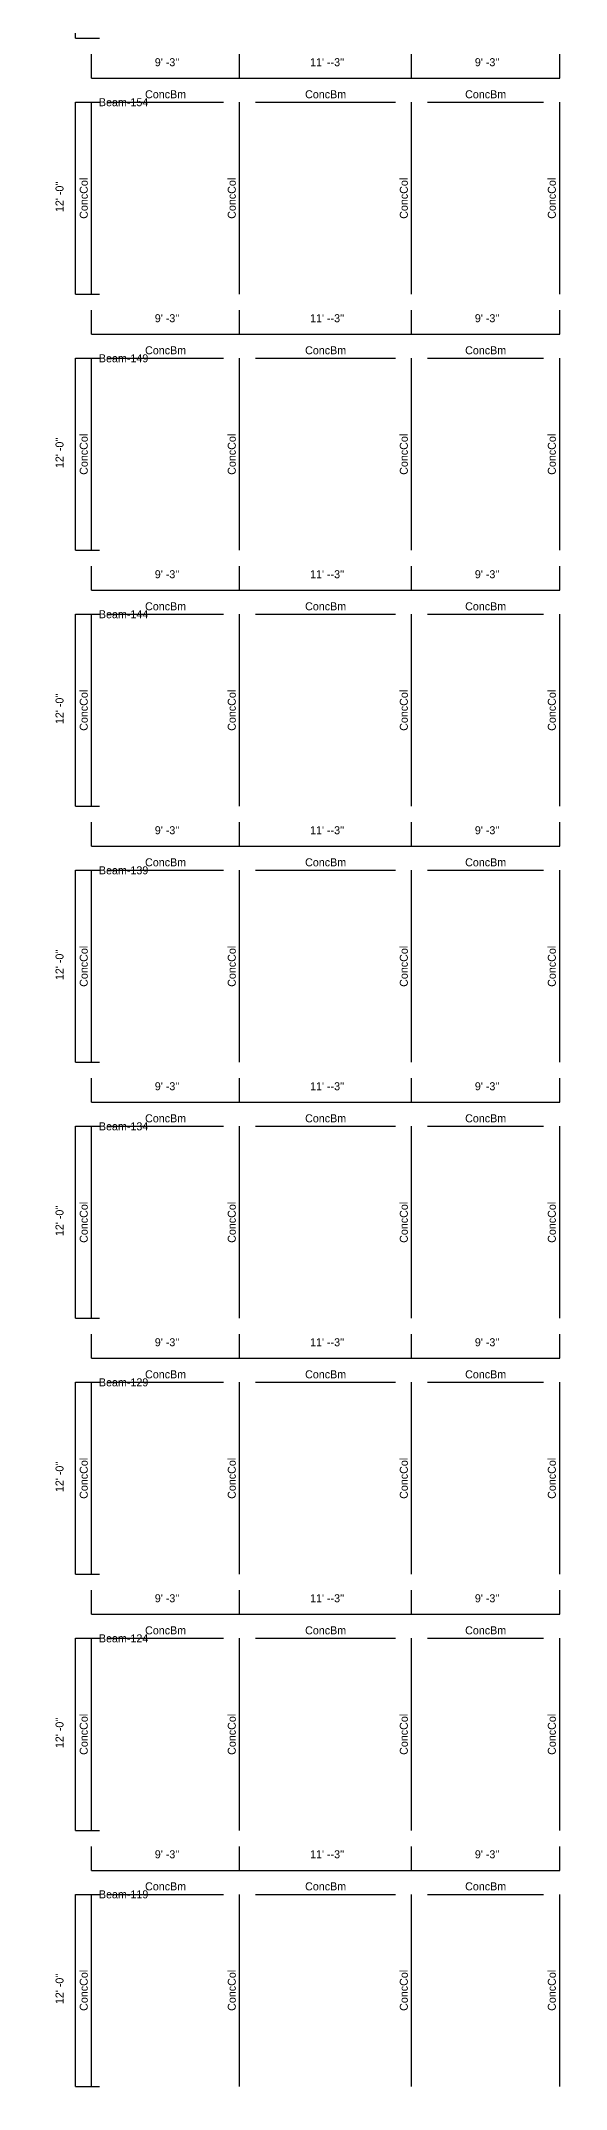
# Model space of a CAD drawing. Extents: x -38 to 2998, y -195 to 11529.
# Drawn here: x -38 to 356, y 4078 to 5614 of the extents above; entities that cross this region are included whole.
import ezdxf
from ezdxf.enums import TextEntityAlignment as Align

# ---------------------------------------------------------------- set-up
doc = ezdxf.new("R2010")
doc.units = 0
doc.header["$MEASUREMENT"] = 0
doc.layers.get('0').update_dxf_attribs({"linetype": 'CONTINUOUS'})
for name, color, linetype in [('CENTERLINES', 7, 'CONTINUOUS'), ('DIMENSIONS', 4, 'CONTINUOUS'), ('TEXT', 5, 'CONTINUOUS')]:
    doc.layers.add(name, color=color, linetype=linetype)
doc.dimstyles.get("Standard").update_dxf_attribs({"dimtxt": 0.18, "dimasz": 0.18, "dimexe": 0.18, "dimexo": 0.0625, "dimgap": 0.09, "dimtad": 0, "dimtih": 1, "dimtoh": 1, "dimdec": 4, "dimzin": 0, "dimtxsty": 'STANDARD', "dimcen": 0.09, "dimazin": 3, "dimtfac": 1, "dimtdec": 4, "dimtofl": 0, "dimtmove": 0, "dimatfit": 3, "dimtolj": 1, "dimtzin": 0})

# ---------------------------------------------------------------- blocks, each defined once
blk = doc.blocks.new('*D817')
at = {"color": 1, "linetype": 'BYBLOCK'}
for points in [[(-8.3, 4220.3), (-7.2, 4219.2), (-16.8, 4228.8), (-15.7, 4227.7)], [(-8.3, 4076.3), (-7.2, 4075.2), (-16.8, 4084.8), (-15.7, 4083.7)]]:
    blk.add_solid(points, dxfattribs=at)
at = {"layer": 'DIMENSIONS', "color": 9, "linetype": 'BYBLOCK'}
for p, q in [((-12, 4224), (6, 4224)), ((-12, 4080), (6, 4080))]:
    blk.add_line(p, q, dxfattribs=at)
at = {"layer": 'DIMENSIONS', "color": 0, "linetype": 'BYBLOCK'}
blk.add_line((-12, 4080), (-12, 4224), dxfattribs=at)
at = {"layer": 'DIMENSIONS', "color": 0, "linetype": 'BYBLOCK', "insert": (-24, 4152), "char_height": 6, "attachment_point": 5, "rotation": 90}
blk.add_mtext("\\A1; 12' -0''", dxfattribs=at)
blk = doc.blocks.new('*D818')
at = {"color": 1, "linetype": 'BYBLOCK'}
for points in [[(4.8, 4246.8), (3.7, 4245.7), (-3.7, 4238.3), (-4.8, 4237.2)], [(115.8, 4246.8), (114.7, 4245.7), (107.3, 4238.3), (106.2, 4237.2)]]:
    blk.add_solid(points, dxfattribs=at)
at = {"layer": 'DIMENSIONS', "color": 9, "linetype": 'BYBLOCK'}
for p, q in [((0, 4242), (0, 4260)), ((111, 4242), (111, 4260))]:
    blk.add_line(p, q, dxfattribs=at)
at = {"layer": 'DIMENSIONS', "color": 0, "linetype": 'BYBLOCK'}
blk.add_line((0, 4242), (111, 4242), dxfattribs=at)
at = {"layer": 'DIMENSIONS', "color": 0, "linetype": 'BYBLOCK', "insert": (55.5, 4254), "char_height": 6, "attachment_point": 5}
blk.add_mtext("\\A1; 9' -3''", dxfattribs=at)
blk = doc.blocks.new('*D819')
at = {"color": 1, "linetype": 'BYBLOCK'}
for points in [[(115.8, 4246.8), (114.7, 4245.7), (107.3, 4238.3), (106.2, 4237.2)], [(244.8, 4246.8), (243.7, 4245.7), (236.3, 4238.3), (235.2, 4237.2)]]:
    blk.add_solid(points, dxfattribs=at)
at = {"layer": 'DIMENSIONS', "color": 9, "linetype": 'BYBLOCK'}
for p, q in [((111, 4242), (111, 4260)), ((240, 4242), (240, 4260))]:
    blk.add_line(p, q, dxfattribs=at)
at = {"layer": 'DIMENSIONS', "color": 0, "linetype": 'BYBLOCK'}
blk.add_line((111, 4242), (240, 4242), dxfattribs=at)
at = {"layer": 'DIMENSIONS', "color": 0, "linetype": 'BYBLOCK', "insert": (175.5, 4254), "char_height": 6, "attachment_point": 5}
blk.add_mtext("\\A1; 11' --3''", dxfattribs=at)
blk = doc.blocks.new('*D820')
at = {"color": 1, "linetype": 'BYBLOCK'}
for points in [[(244.8, 4246.8), (243.7, 4245.7), (236.3, 4238.3), (235.2, 4237.2)], [(355.8, 4246.8), (354.7, 4245.7), (347.3, 4238.3), (346.2, 4237.2)]]:
    blk.add_solid(points, dxfattribs=at)
at = {"layer": 'DIMENSIONS', "color": 9, "linetype": 'BYBLOCK'}
for p, q in [((240, 4242), (240, 4260)), ((351, 4242), (351, 4260))]:
    blk.add_line(p, q, dxfattribs=at)
at = {"layer": 'DIMENSIONS', "color": 0, "linetype": 'BYBLOCK'}
blk.add_line((240, 4242), (351, 4242), dxfattribs=at)
at = {"layer": 'DIMENSIONS', "color": 0, "linetype": 'BYBLOCK', "insert": (295.5, 4254), "char_height": 6, "attachment_point": 5}
blk.add_mtext("\\A1; 9' -3''", dxfattribs=at)
blk = doc.blocks.new('*D821')
at = {"color": 1, "linetype": 'BYBLOCK'}
for points in [[(-8.3, 4412.3), (-7.2, 4411.2), (-16.8, 4420.8), (-15.7, 4419.7)], [(-8.3, 4268.3), (-7.2, 4267.2), (-16.8, 4276.8), (-15.7, 4275.7)]]:
    blk.add_solid(points, dxfattribs=at)
at = {"layer": 'DIMENSIONS', "color": 9, "linetype": 'BYBLOCK'}
for p, q in [((-12, 4416), (6, 4416)), ((-12, 4272), (6, 4272))]:
    blk.add_line(p, q, dxfattribs=at)
at = {"layer": 'DIMENSIONS', "color": 0, "linetype": 'BYBLOCK'}
blk.add_line((-12, 4272), (-12, 4416), dxfattribs=at)
at = {"layer": 'DIMENSIONS', "color": 0, "linetype": 'BYBLOCK', "insert": (-24, 4344), "char_height": 6, "attachment_point": 5, "rotation": 90}
blk.add_mtext("\\A1; 12' -0''", dxfattribs=at)
blk = doc.blocks.new('*D822')
at = {"color": 1, "linetype": 'BYBLOCK'}
for points in [[(4.8, 4438.8), (3.7, 4437.7), (-3.7, 4430.3), (-4.8, 4429.2)], [(115.8, 4438.8), (114.7, 4437.7), (107.3, 4430.3), (106.2, 4429.2)]]:
    blk.add_solid(points, dxfattribs=at)
at = {"layer": 'DIMENSIONS', "color": 9, "linetype": 'BYBLOCK'}
for p, q in [((0, 4434), (0, 4452)), ((111, 4434), (111, 4452))]:
    blk.add_line(p, q, dxfattribs=at)
at = {"layer": 'DIMENSIONS', "color": 0, "linetype": 'BYBLOCK'}
blk.add_line((0, 4434), (111, 4434), dxfattribs=at)
at = {"layer": 'DIMENSIONS', "color": 0, "linetype": 'BYBLOCK', "insert": (55.5, 4446), "char_height": 6, "attachment_point": 5}
blk.add_mtext("\\A1; 9' -3''", dxfattribs=at)
blk = doc.blocks.new('*D823')
at = {"color": 1, "linetype": 'BYBLOCK'}
for points in [[(115.8, 4438.8), (114.7, 4437.7), (107.3, 4430.3), (106.2, 4429.2)], [(244.8, 4438.8), (243.7, 4437.7), (236.3, 4430.3), (235.2, 4429.2)]]:
    blk.add_solid(points, dxfattribs=at)
at = {"layer": 'DIMENSIONS', "color": 9, "linetype": 'BYBLOCK'}
for p, q in [((111, 4434), (111, 4452)), ((240, 4434), (240, 4452))]:
    blk.add_line(p, q, dxfattribs=at)
at = {"layer": 'DIMENSIONS', "color": 0, "linetype": 'BYBLOCK'}
blk.add_line((111, 4434), (240, 4434), dxfattribs=at)
at = {"layer": 'DIMENSIONS', "color": 0, "linetype": 'BYBLOCK', "insert": (175.5, 4446), "char_height": 6, "attachment_point": 5}
blk.add_mtext("\\A1; 11' --3''", dxfattribs=at)
blk = doc.blocks.new('*D824')
at = {"color": 1, "linetype": 'BYBLOCK'}
for points in [[(244.8, 4438.8), (243.7, 4437.7), (236.3, 4430.3), (235.2, 4429.2)], [(355.8, 4438.8), (354.7, 4437.7), (347.3, 4430.3), (346.2, 4429.2)]]:
    blk.add_solid(points, dxfattribs=at)
at = {"layer": 'DIMENSIONS', "color": 9, "linetype": 'BYBLOCK'}
for p, q in [((240, 4434), (240, 4452)), ((351, 4434), (351, 4452))]:
    blk.add_line(p, q, dxfattribs=at)
at = {"layer": 'DIMENSIONS', "color": 0, "linetype": 'BYBLOCK'}
blk.add_line((240, 4434), (351, 4434), dxfattribs=at)
at = {"layer": 'DIMENSIONS', "color": 0, "linetype": 'BYBLOCK', "insert": (295.5, 4446), "char_height": 6, "attachment_point": 5}
blk.add_mtext("\\A1; 9' -3''", dxfattribs=at)
blk = doc.blocks.new('*D825')
at = {"color": 1, "linetype": 'BYBLOCK'}
for points in [[(-8.3, 4604.3), (-7.2, 4603.2), (-16.8, 4612.8), (-15.7, 4611.7)], [(-8.3, 4460.3), (-7.2, 4459.2), (-16.8, 4468.8), (-15.7, 4467.7)]]:
    blk.add_solid(points, dxfattribs=at)
at = {"layer": 'DIMENSIONS', "color": 9, "linetype": 'BYBLOCK'}
for p, q in [((-12, 4608), (6, 4608)), ((-12, 4464), (6, 4464))]:
    blk.add_line(p, q, dxfattribs=at)
at = {"layer": 'DIMENSIONS', "color": 0, "linetype": 'BYBLOCK'}
blk.add_line((-12, 4464), (-12, 4608), dxfattribs=at)
at = {"layer": 'DIMENSIONS', "color": 0, "linetype": 'BYBLOCK', "insert": (-24, 4536), "char_height": 6, "attachment_point": 5, "rotation": 90}
blk.add_mtext("\\A1; 12' -0''", dxfattribs=at)
blk = doc.blocks.new('*D826')
at = {"color": 1, "linetype": 'BYBLOCK'}
for points in [[(4.8, 4630.8), (3.7, 4629.7), (-3.7, 4622.3), (-4.8, 4621.2)], [(115.8, 4630.8), (114.7, 4629.7), (107.3, 4622.3), (106.2, 4621.2)]]:
    blk.add_solid(points, dxfattribs=at)
at = {"layer": 'DIMENSIONS', "color": 9, "linetype": 'BYBLOCK'}
for p, q in [((0, 4626), (0, 4644)), ((111, 4626), (111, 4644))]:
    blk.add_line(p, q, dxfattribs=at)
at = {"layer": 'DIMENSIONS', "color": 0, "linetype": 'BYBLOCK'}
blk.add_line((0, 4626), (111, 4626), dxfattribs=at)
at = {"layer": 'DIMENSIONS', "color": 0, "linetype": 'BYBLOCK', "insert": (55.5, 4638), "char_height": 6, "attachment_point": 5}
blk.add_mtext("\\A1; 9' -3''", dxfattribs=at)
blk = doc.blocks.new('*D827')
at = {"color": 1, "linetype": 'BYBLOCK'}
for points in [[(115.8, 4630.8), (114.7, 4629.7), (107.3, 4622.3), (106.2, 4621.2)], [(244.8, 4630.8), (243.7, 4629.7), (236.3, 4622.3), (235.2, 4621.2)]]:
    blk.add_solid(points, dxfattribs=at)
at = {"layer": 'DIMENSIONS', "color": 9, "linetype": 'BYBLOCK'}
for p, q in [((111, 4626), (111, 4644)), ((240, 4626), (240, 4644))]:
    blk.add_line(p, q, dxfattribs=at)
at = {"layer": 'DIMENSIONS', "color": 0, "linetype": 'BYBLOCK'}
blk.add_line((111, 4626), (240, 4626), dxfattribs=at)
at = {"layer": 'DIMENSIONS', "color": 0, "linetype": 'BYBLOCK', "insert": (175.5, 4638), "char_height": 6, "attachment_point": 5}
blk.add_mtext("\\A1; 11' --3''", dxfattribs=at)
blk = doc.blocks.new('*D828')
at = {"color": 1, "linetype": 'BYBLOCK'}
for points in [[(244.8, 4630.8), (243.7, 4629.7), (236.3, 4622.3), (235.2, 4621.2)], [(355.8, 4630.8), (354.7, 4629.7), (347.3, 4622.3), (346.2, 4621.2)]]:
    blk.add_solid(points, dxfattribs=at)
at = {"layer": 'DIMENSIONS', "color": 9, "linetype": 'BYBLOCK'}
for p, q in [((240, 4626), (240, 4644)), ((351, 4626), (351, 4644))]:
    blk.add_line(p, q, dxfattribs=at)
at = {"layer": 'DIMENSIONS', "color": 0, "linetype": 'BYBLOCK'}
blk.add_line((240, 4626), (351, 4626), dxfattribs=at)
at = {"layer": 'DIMENSIONS', "color": 0, "linetype": 'BYBLOCK', "insert": (295.5, 4638), "char_height": 6, "attachment_point": 5}
blk.add_mtext("\\A1; 9' -3''", dxfattribs=at)
blk = doc.blocks.new('*D829')
at = {"color": 1, "linetype": 'BYBLOCK'}
for points in [[(-8.3, 4796.3), (-7.2, 4795.2), (-16.8, 4804.8), (-15.7, 4803.7)], [(-8.3, 4652.3), (-7.2, 4651.2), (-16.8, 4660.8), (-15.7, 4659.7)]]:
    blk.add_solid(points, dxfattribs=at)
at = {"layer": 'DIMENSIONS', "color": 9, "linetype": 'BYBLOCK'}
for p, q in [((-12, 4800), (6, 4800)), ((-12, 4656), (6, 4656))]:
    blk.add_line(p, q, dxfattribs=at)
at = {"layer": 'DIMENSIONS', "color": 0, "linetype": 'BYBLOCK'}
blk.add_line((-12, 4656), (-12, 4800), dxfattribs=at)
at = {"layer": 'DIMENSIONS', "color": 0, "linetype": 'BYBLOCK', "insert": (-24, 4728), "char_height": 6, "attachment_point": 5, "rotation": 90}
blk.add_mtext("\\A1; 12' -0''", dxfattribs=at)
blk = doc.blocks.new('*D830')
at = {"color": 1, "linetype": 'BYBLOCK'}
for points in [[(4.8, 4822.8), (3.7, 4821.7), (-3.7, 4814.3), (-4.8, 4813.2)], [(115.8, 4822.8), (114.7, 4821.7), (107.3, 4814.3), (106.2, 4813.2)]]:
    blk.add_solid(points, dxfattribs=at)
at = {"layer": 'DIMENSIONS', "color": 9, "linetype": 'BYBLOCK'}
for p, q in [((0, 4818), (0, 4836)), ((111, 4818), (111, 4836))]:
    blk.add_line(p, q, dxfattribs=at)
at = {"layer": 'DIMENSIONS', "color": 0, "linetype": 'BYBLOCK'}
blk.add_line((0, 4818), (111, 4818), dxfattribs=at)
at = {"layer": 'DIMENSIONS', "color": 0, "linetype": 'BYBLOCK', "insert": (55.5, 4830), "char_height": 6, "attachment_point": 5}
blk.add_mtext("\\A1; 9' -3''", dxfattribs=at)
blk = doc.blocks.new('*D831')
at = {"color": 1, "linetype": 'BYBLOCK'}
for points in [[(115.8, 4822.8), (114.7, 4821.7), (107.3, 4814.3), (106.2, 4813.2)], [(244.8, 4822.8), (243.7, 4821.7), (236.3, 4814.3), (235.2, 4813.2)]]:
    blk.add_solid(points, dxfattribs=at)
at = {"layer": 'DIMENSIONS', "color": 9, "linetype": 'BYBLOCK'}
for p, q in [((111, 4818), (111, 4836)), ((240, 4818), (240, 4836))]:
    blk.add_line(p, q, dxfattribs=at)
at = {"layer": 'DIMENSIONS', "color": 0, "linetype": 'BYBLOCK'}
blk.add_line((111, 4818), (240, 4818), dxfattribs=at)
at = {"layer": 'DIMENSIONS', "color": 0, "linetype": 'BYBLOCK', "insert": (175.5, 4830), "char_height": 6, "attachment_point": 5}
blk.add_mtext("\\A1; 11' --3''", dxfattribs=at)
blk = doc.blocks.new('*D832')
at = {"color": 1, "linetype": 'BYBLOCK'}
for points in [[(244.8, 4822.8), (243.7, 4821.7), (236.3, 4814.3), (235.2, 4813.2)], [(355.8, 4822.8), (354.7, 4821.7), (347.3, 4814.3), (346.2, 4813.2)]]:
    blk.add_solid(points, dxfattribs=at)
at = {"layer": 'DIMENSIONS', "color": 9, "linetype": 'BYBLOCK'}
for p, q in [((240, 4818), (240, 4836)), ((351, 4818), (351, 4836))]:
    blk.add_line(p, q, dxfattribs=at)
at = {"layer": 'DIMENSIONS', "color": 0, "linetype": 'BYBLOCK'}
blk.add_line((240, 4818), (351, 4818), dxfattribs=at)
at = {"layer": 'DIMENSIONS', "color": 0, "linetype": 'BYBLOCK', "insert": (295.5, 4830), "char_height": 6, "attachment_point": 5}
blk.add_mtext("\\A1; 9' -3''", dxfattribs=at)
blk = doc.blocks.new('*D833')
at = {"color": 1, "linetype": 'BYBLOCK'}
for points in [[(-8.3, 4988.3), (-7.2, 4987.2), (-16.8, 4996.8), (-15.7, 4995.7)], [(-8.3, 4844.3), (-7.2, 4843.2), (-16.8, 4852.8), (-15.7, 4851.7)]]:
    blk.add_solid(points, dxfattribs=at)
at = {"layer": 'DIMENSIONS', "color": 9, "linetype": 'BYBLOCK'}
for p, q in [((-12, 4992), (6, 4992)), ((-12, 4848), (6, 4848))]:
    blk.add_line(p, q, dxfattribs=at)
at = {"layer": 'DIMENSIONS', "color": 0, "linetype": 'BYBLOCK'}
blk.add_line((-12, 4848), (-12, 4992), dxfattribs=at)
at = {"layer": 'DIMENSIONS', "color": 0, "linetype": 'BYBLOCK', "insert": (-24, 4920), "char_height": 6, "attachment_point": 5, "rotation": 90}
blk.add_mtext("\\A1; 12' -0''", dxfattribs=at)
blk = doc.blocks.new('*D834')
at = {"color": 1, "linetype": 'BYBLOCK'}
for points in [[(4.8, 5014.8), (3.7, 5013.7), (-3.7, 5006.3), (-4.8, 5005.2)], [(115.8, 5014.8), (114.7, 5013.7), (107.3, 5006.3), (106.2, 5005.2)]]:
    blk.add_solid(points, dxfattribs=at)
at = {"layer": 'DIMENSIONS', "color": 9, "linetype": 'BYBLOCK'}
for p, q in [((0, 5010), (0, 5028)), ((111, 5010), (111, 5028))]:
    blk.add_line(p, q, dxfattribs=at)
at = {"layer": 'DIMENSIONS', "color": 0, "linetype": 'BYBLOCK'}
blk.add_line((0, 5010), (111, 5010), dxfattribs=at)
at = {"layer": 'DIMENSIONS', "color": 0, "linetype": 'BYBLOCK', "insert": (55.5, 5022), "char_height": 6, "attachment_point": 5}
blk.add_mtext("\\A1; 9' -3''", dxfattribs=at)
blk = doc.blocks.new('*D835')
at = {"color": 1, "linetype": 'BYBLOCK'}
for points in [[(115.8, 5014.8), (114.7, 5013.7), (107.3, 5006.3), (106.2, 5005.2)], [(244.8, 5014.8), (243.7, 5013.7), (236.3, 5006.3), (235.2, 5005.2)]]:
    blk.add_solid(points, dxfattribs=at)
at = {"layer": 'DIMENSIONS', "color": 9, "linetype": 'BYBLOCK'}
for p, q in [((111, 5010), (111, 5028)), ((240, 5010), (240, 5028))]:
    blk.add_line(p, q, dxfattribs=at)
at = {"layer": 'DIMENSIONS', "color": 0, "linetype": 'BYBLOCK'}
blk.add_line((111, 5010), (240, 5010), dxfattribs=at)
at = {"layer": 'DIMENSIONS', "color": 0, "linetype": 'BYBLOCK', "insert": (175.5, 5022), "char_height": 6, "attachment_point": 5}
blk.add_mtext("\\A1; 11' --3''", dxfattribs=at)
blk = doc.blocks.new('*D836')
at = {"color": 1, "linetype": 'BYBLOCK'}
for points in [[(244.8, 5014.8), (243.7, 5013.7), (236.3, 5006.3), (235.2, 5005.2)], [(355.8, 5014.8), (354.7, 5013.7), (347.3, 5006.3), (346.2, 5005.2)]]:
    blk.add_solid(points, dxfattribs=at)
at = {"layer": 'DIMENSIONS', "color": 9, "linetype": 'BYBLOCK'}
for p, q in [((240, 5010), (240, 5028)), ((351, 5010), (351, 5028))]:
    blk.add_line(p, q, dxfattribs=at)
at = {"layer": 'DIMENSIONS', "color": 0, "linetype": 'BYBLOCK'}
blk.add_line((240, 5010), (351, 5010), dxfattribs=at)
at = {"layer": 'DIMENSIONS', "color": 0, "linetype": 'BYBLOCK', "insert": (295.5, 5022), "char_height": 6, "attachment_point": 5}
blk.add_mtext("\\A1; 9' -3''", dxfattribs=at)
blk = doc.blocks.new('*D837')
at = {"color": 1, "linetype": 'BYBLOCK'}
for points in [[(-8.3, 5180.3), (-7.2, 5179.2), (-16.8, 5188.8), (-15.7, 5187.7)], [(-8.3, 5036.3), (-7.2, 5035.2), (-16.8, 5044.8), (-15.7, 5043.7)]]:
    blk.add_solid(points, dxfattribs=at)
at = {"layer": 'DIMENSIONS', "color": 9, "linetype": 'BYBLOCK'}
for p, q in [((-12, 5184), (6, 5184)), ((-12, 5040), (6, 5040))]:
    blk.add_line(p, q, dxfattribs=at)
at = {"layer": 'DIMENSIONS', "color": 0, "linetype": 'BYBLOCK'}
blk.add_line((-12, 5040), (-12, 5184), dxfattribs=at)
at = {"layer": 'DIMENSIONS', "color": 0, "linetype": 'BYBLOCK', "insert": (-24, 5112), "char_height": 6, "attachment_point": 5, "rotation": 90}
blk.add_mtext("\\A1; 12' -0''", dxfattribs=at)
blk = doc.blocks.new('*D838')
at = {"color": 1, "linetype": 'BYBLOCK'}
for points in [[(4.8, 5206.8), (3.7, 5205.7), (-3.7, 5198.3), (-4.8, 5197.2)], [(115.8, 5206.8), (114.7, 5205.7), (107.3, 5198.3), (106.2, 5197.2)]]:
    blk.add_solid(points, dxfattribs=at)
at = {"layer": 'DIMENSIONS', "color": 9, "linetype": 'BYBLOCK'}
for p, q in [((0, 5202), (0, 5220)), ((111, 5202), (111, 5220))]:
    blk.add_line(p, q, dxfattribs=at)
at = {"layer": 'DIMENSIONS', "color": 0, "linetype": 'BYBLOCK'}
blk.add_line((0, 5202), (111, 5202), dxfattribs=at)
at = {"layer": 'DIMENSIONS', "color": 0, "linetype": 'BYBLOCK', "insert": (55.5, 5214), "char_height": 6, "attachment_point": 5}
blk.add_mtext("\\A1; 9' -3''", dxfattribs=at)
blk = doc.blocks.new('*D839')
at = {"color": 1, "linetype": 'BYBLOCK'}
for points in [[(115.8, 5206.8), (114.7, 5205.7), (107.3, 5198.3), (106.2, 5197.2)], [(244.8, 5206.8), (243.7, 5205.7), (236.3, 5198.3), (235.2, 5197.2)]]:
    blk.add_solid(points, dxfattribs=at)
at = {"layer": 'DIMENSIONS', "color": 9, "linetype": 'BYBLOCK'}
for p, q in [((111, 5202), (111, 5220)), ((240, 5202), (240, 5220))]:
    blk.add_line(p, q, dxfattribs=at)
at = {"layer": 'DIMENSIONS', "color": 0, "linetype": 'BYBLOCK'}
blk.add_line((111, 5202), (240, 5202), dxfattribs=at)
at = {"layer": 'DIMENSIONS', "color": 0, "linetype": 'BYBLOCK', "insert": (175.5, 5214), "char_height": 6, "attachment_point": 5}
blk.add_mtext("\\A1; 11' --3''", dxfattribs=at)
blk = doc.blocks.new('*D840')
at = {"color": 1, "linetype": 'BYBLOCK'}
for points in [[(244.8, 5206.8), (243.7, 5205.7), (236.3, 5198.3), (235.2, 5197.2)], [(355.8, 5206.8), (354.7, 5205.7), (347.3, 5198.3), (346.2, 5197.2)]]:
    blk.add_solid(points, dxfattribs=at)
at = {"layer": 'DIMENSIONS', "color": 9, "linetype": 'BYBLOCK'}
for p, q in [((240, 5202), (240, 5220)), ((351, 5202), (351, 5220))]:
    blk.add_line(p, q, dxfattribs=at)
at = {"layer": 'DIMENSIONS', "color": 0, "linetype": 'BYBLOCK'}
blk.add_line((240, 5202), (351, 5202), dxfattribs=at)
at = {"layer": 'DIMENSIONS', "color": 0, "linetype": 'BYBLOCK', "insert": (295.5, 5214), "char_height": 6, "attachment_point": 5}
blk.add_mtext("\\A1; 9' -3''", dxfattribs=at)
blk = doc.blocks.new('*D841')
at = {"color": 1, "linetype": 'BYBLOCK'}
for points in [[(-8.3, 5372.3), (-7.2, 5371.2), (-16.8, 5380.8), (-15.7, 5379.7)], [(-8.3, 5228.3), (-7.2, 5227.2), (-16.8, 5236.8), (-15.7, 5235.7)]]:
    blk.add_solid(points, dxfattribs=at)
at = {"layer": 'DIMENSIONS', "color": 9, "linetype": 'BYBLOCK'}
for p, q in [((-12, 5376), (6, 5376)), ((-12, 5232), (6, 5232))]:
    blk.add_line(p, q, dxfattribs=at)
at = {"layer": 'DIMENSIONS', "color": 0, "linetype": 'BYBLOCK'}
blk.add_line((-12, 5232), (-12, 5376), dxfattribs=at)
at = {"layer": 'DIMENSIONS', "color": 0, "linetype": 'BYBLOCK', "insert": (-24, 5304), "char_height": 6, "attachment_point": 5, "rotation": 90}
blk.add_mtext("\\A1; 12' -0''", dxfattribs=at)
blk = doc.blocks.new('*D842')
at = {"color": 1, "linetype": 'BYBLOCK'}
for points in [[(4.8, 5398.8), (3.7, 5397.7), (-3.7, 5390.3), (-4.8, 5389.2)], [(115.8, 5398.8), (114.7, 5397.7), (107.3, 5390.3), (106.2, 5389.2)]]:
    blk.add_solid(points, dxfattribs=at)
at = {"layer": 'DIMENSIONS', "color": 9, "linetype": 'BYBLOCK'}
for p, q in [((0, 5394), (0, 5412)), ((111, 5394), (111, 5412))]:
    blk.add_line(p, q, dxfattribs=at)
at = {"layer": 'DIMENSIONS', "color": 0, "linetype": 'BYBLOCK'}
blk.add_line((0, 5394), (111, 5394), dxfattribs=at)
at = {"layer": 'DIMENSIONS', "color": 0, "linetype": 'BYBLOCK', "insert": (55.5, 5406), "char_height": 6, "attachment_point": 5}
blk.add_mtext("\\A1; 9' -3''", dxfattribs=at)
blk = doc.blocks.new('*D843')
at = {"color": 1, "linetype": 'BYBLOCK'}
for points in [[(115.8, 5398.8), (114.7, 5397.7), (107.3, 5390.3), (106.2, 5389.2)], [(244.8, 5398.8), (243.7, 5397.7), (236.3, 5390.3), (235.2, 5389.2)]]:
    blk.add_solid(points, dxfattribs=at)
at = {"layer": 'DIMENSIONS', "color": 9, "linetype": 'BYBLOCK'}
for p, q in [((111, 5394), (111, 5412)), ((240, 5394), (240, 5412))]:
    blk.add_line(p, q, dxfattribs=at)
at = {"layer": 'DIMENSIONS', "color": 0, "linetype": 'BYBLOCK'}
blk.add_line((111, 5394), (240, 5394), dxfattribs=at)
at = {"layer": 'DIMENSIONS', "color": 0, "linetype": 'BYBLOCK', "insert": (175.5, 5406), "char_height": 6, "attachment_point": 5}
blk.add_mtext("\\A1; 11' --3''", dxfattribs=at)
blk = doc.blocks.new('*D844')
at = {"color": 1, "linetype": 'BYBLOCK'}
for points in [[(244.8, 5398.8), (243.7, 5397.7), (236.3, 5390.3), (235.2, 5389.2)], [(355.8, 5398.8), (354.7, 5397.7), (347.3, 5390.3), (346.2, 5389.2)]]:
    blk.add_solid(points, dxfattribs=at)
at = {"layer": 'DIMENSIONS', "color": 9, "linetype": 'BYBLOCK'}
for p, q in [((240, 5394), (240, 5412)), ((351, 5394), (351, 5412))]:
    blk.add_line(p, q, dxfattribs=at)
at = {"layer": 'DIMENSIONS', "color": 0, "linetype": 'BYBLOCK'}
blk.add_line((240, 5394), (351, 5394), dxfattribs=at)
at = {"layer": 'DIMENSIONS', "color": 0, "linetype": 'BYBLOCK', "insert": (295.5, 5406), "char_height": 6, "attachment_point": 5}
blk.add_mtext("\\A1; 9' -3''", dxfattribs=at)
blk = doc.blocks.new('*D845')
at = {"color": 1, "linetype": 'BYBLOCK'}
for points in [[(-8.3, 5564.3), (-7.2, 5563.2), (-16.8, 5572.8), (-15.7, 5571.7)], [(-8.3, 5420.3), (-7.2, 5419.2), (-16.8, 5428.8), (-15.7, 5427.7)]]:
    blk.add_solid(points, dxfattribs=at)
at = {"layer": 'DIMENSIONS', "color": 9, "linetype": 'BYBLOCK'}
for p, q in [((-12, 5568), (6, 5568)), ((-12, 5424), (6, 5424))]:
    blk.add_line(p, q, dxfattribs=at)
at = {"layer": 'DIMENSIONS', "color": 0, "linetype": 'BYBLOCK'}
blk.add_line((-12, 5424), (-12, 5568), dxfattribs=at)
at = {"layer": 'DIMENSIONS', "color": 0, "linetype": 'BYBLOCK', "insert": (-24, 5496), "char_height": 6, "attachment_point": 5, "rotation": 90}
blk.add_mtext("\\A1; 12' -0''", dxfattribs=at)
blk = doc.blocks.new('*D846')
at = {"color": 1, "linetype": 'BYBLOCK'}
for points in [[(4.8, 5590.8), (3.7, 5589.7), (-3.7, 5582.3), (-4.8, 5581.2)], [(115.8, 5590.8), (114.7, 5589.7), (107.3, 5582.3), (106.2, 5581.2)]]:
    blk.add_solid(points, dxfattribs=at)
at = {"layer": 'DIMENSIONS', "color": 9, "linetype": 'BYBLOCK'}
for p, q in [((0, 5586), (0, 5604)), ((111, 5586), (111, 5604))]:
    blk.add_line(p, q, dxfattribs=at)
at = {"layer": 'DIMENSIONS', "color": 0, "linetype": 'BYBLOCK'}
blk.add_line((0, 5586), (111, 5586), dxfattribs=at)
at = {"layer": 'DIMENSIONS', "color": 0, "linetype": 'BYBLOCK', "insert": (55.5, 5598), "char_height": 6, "attachment_point": 5}
blk.add_mtext("\\A1; 9' -3''", dxfattribs=at)
blk = doc.blocks.new('*D847')
at = {"color": 1, "linetype": 'BYBLOCK'}
for points in [[(115.8, 5590.8), (114.7, 5589.7), (107.3, 5582.3), (106.2, 5581.2)], [(244.8, 5590.8), (243.7, 5589.7), (236.3, 5582.3), (235.2, 5581.2)]]:
    blk.add_solid(points, dxfattribs=at)
at = {"layer": 'DIMENSIONS', "color": 9, "linetype": 'BYBLOCK'}
for p, q in [((111, 5586), (111, 5604)), ((240, 5586), (240, 5604))]:
    blk.add_line(p, q, dxfattribs=at)
at = {"layer": 'DIMENSIONS', "color": 0, "linetype": 'BYBLOCK'}
blk.add_line((111, 5586), (240, 5586), dxfattribs=at)
at = {"layer": 'DIMENSIONS', "color": 0, "linetype": 'BYBLOCK', "insert": (175.5, 5598), "char_height": 6, "attachment_point": 5}
blk.add_mtext("\\A1; 11' --3''", dxfattribs=at)
blk = doc.blocks.new('*D848')
at = {"color": 1, "linetype": 'BYBLOCK'}
for points in [[(244.8, 5590.8), (243.7, 5589.7), (236.3, 5582.3), (235.2, 5581.2)], [(355.8, 5590.8), (354.7, 5589.7), (347.3, 5582.3), (346.2, 5581.2)]]:
    blk.add_solid(points, dxfattribs=at)
at = {"layer": 'DIMENSIONS', "color": 9, "linetype": 'BYBLOCK'}
for p, q in [((240, 5586), (240, 5604)), ((351, 5586), (351, 5604))]:
    blk.add_line(p, q, dxfattribs=at)
at = {"layer": 'DIMENSIONS', "color": 0, "linetype": 'BYBLOCK'}
blk.add_line((240, 5586), (351, 5586), dxfattribs=at)
at = {"layer": 'DIMENSIONS', "color": 0, "linetype": 'BYBLOCK', "insert": (295.5, 5598), "char_height": 6, "attachment_point": 5}
blk.add_mtext("\\A1; 9' -3''", dxfattribs=at)
blk = doc.blocks.new('*D849')
at = {"color": 1, "linetype": 'BYBLOCK'}
for points in [[(-8.3, 5756.3), (-7.2, 5755.2), (-16.8, 5764.8), (-15.7, 5763.7)], [(-8.3, 5612.3), (-7.2, 5611.2), (-16.8, 5620.8), (-15.7, 5619.7)]]:
    blk.add_solid(points, dxfattribs=at)
at = {"layer": 'DIMENSIONS', "color": 9, "linetype": 'BYBLOCK'}
for p, q in [((-12, 5760), (6, 5760)), ((-12, 5616), (6, 5616))]:
    blk.add_line(p, q, dxfattribs=at)
at = {"layer": 'DIMENSIONS', "color": 0, "linetype": 'BYBLOCK'}
blk.add_line((-12, 5616), (-12, 5760), dxfattribs=at)
at = {"layer": 'DIMENSIONS', "color": 0, "linetype": 'BYBLOCK', "insert": (-24, 5688), "char_height": 6, "attachment_point": 5, "rotation": 90}
blk.add_mtext("\\A1; 12' -0''", dxfattribs=at)

msp = doc.modelspace()

# ---------------------------------------------------------------- linework, layer by layer
at = {"layer": 'CENTERLINES', "color": 0, "linetype": 'CONTINUOUS'}
for p, q in [((0, 5424), (0, 5568)), ((12, 5568), (99, 5568)), ((111, 5424), (111, 5568)), ((123, 5568), (228, 5568)), ((240, 5424), (240, 5568)), ((252, 5568), (339, 5568)), ((351, 5424), (351, 5568)), ((0, 5232), (0, 5376)), ((12, 5376), (99, 5376)), ((111, 5232), (111, 5376)), ((123, 5376), (228, 5376)), ((240, 5232), (240, 5376)), ((252, 5376), (339, 5376)), ((351, 5232), (351, 5376)), ((0, 5040), (0, 5184)), ((12, 5184), (99, 5184)), ((111, 5040), (111, 5184)), ((123, 5184), (228, 5184)), ((240, 5040), (240, 5184)), ((252, 5184), (339, 5184)), ((351, 5040), (351, 5184)), ((0, 4848), (0, 4992)), ((12, 4992), (99, 4992)), ((111, 4848), (111, 4992)), ((123, 4992), (228, 4992)), ((240, 4848), (240, 4992)), ((252, 4992), (339, 4992)), ((351, 4848), (351, 4992)), ((0, 4656), (0, 4800)), ((12, 4800), (99, 4800)), ((111, 4656), (111, 4800)), ((123, 4800), (228, 4800)), ((240, 4656), (240, 4800)), ((252, 4800), (339, 4800)), ((351, 4656), (351, 4800)), ((0, 4464), (0, 4608)), ((12, 4608), (99, 4608)), ((111, 4464), (111, 4608)), ((123, 4608), (228, 4608)), ((240, 4464), (240, 4608)), ((252, 4608), (339, 4608)), ((351, 4464), (351, 4608)), ((0, 4272), (0, 4416)), ((12, 4416), (99, 4416)), ((111, 4272), (111, 4416)), ((123, 4416), (228, 4416)), ((240, 4272), (240, 4416)), ((252, 4416), (339, 4416)), ((351, 4272), (351, 4416)), ((0, 4080), (0, 4224)), ((12, 4224), (99, 4224)), ((111, 4080), (111, 4224)), ((123, 4224), (228, 4224)), ((240, 4080), (240, 4224)), ((252, 4224), (339, 4224)), ((351, 4080), (351, 4224))]:
    msp.add_line(p, q, dxfattribs=at)

# ---------------------------------------------------------------- texts
at = {"layer": 'TEXT', "color": 0}
for s, p in [('ConcBm', (55.5, 5574)), ('ConcBm', (175.5, 5574)), ('ConcBm', (295.5, 5574)), ('Beam-154', (24, 5568)), ('Beam-149', (24, 5376)), ('ConcBm', (55.5, 5382)), ('ConcBm', (175.5, 5382)), ('ConcBm', (295.5, 5382)), ('ConcBm', (55.5, 5190)), ('ConcBm', (175.5, 5190)), ('ConcBm', (295.5, 5190)), ('Beam-144', (24, 5184)), ('Beam-139', (24, 4992)), ('ConcBm', (55.5, 4998)), ('ConcBm', (175.5, 4998)), ('ConcBm', (295.5, 4998)), ('ConcBm', (55.5, 4806)), ('ConcBm', (175.5, 4806)), ('ConcBm', (295.5, 4806)), ('Beam-134', (24, 4800)), ('Beam-129', (24, 4608)), ('ConcBm', (55.5, 4614)), ('ConcBm', (175.5, 4614)), ('ConcBm', (295.5, 4614)), ('ConcBm', (55.5, 4422)), ('ConcBm', (175.5, 4422)), ('ConcBm', (295.5, 4422)), ('Beam-124', (24, 4416)), ('Beam-119', (24, 4224)), ('ConcBm', (55.5, 4230)), ('ConcBm', (175.5, 4230)), ('ConcBm', (295.5, 4230))]:
    msp.add_text(s, height=6, dxfattribs=at).set_placement(p, align=Align.MIDDLE)
for p in [(-6, 5496), (105, 5496), (234, 5496), (345, 5496), (-6, 5304), (105, 5304), (234, 5304), (345, 5304), (-6, 5112), (105, 5112), (234, 5112), (345, 5112), (-6, 4920), (105, 4920), (234, 4920), (345, 4920), (-6, 4728), (105, 4728), (234, 4728), (345, 4728), (-6, 4536), (105, 4536), (234, 4536), (345, 4536), (-6, 4344), (105, 4344), (234, 4344), (345, 4344), (-6, 4152), (105, 4152), (234, 4152), (345, 4152)]:
    msp.add_text('ConcCol', height=6, rotation=90, dxfattribs=at).set_placement(p, align=Align.MIDDLE)

# ---------------------------------------------------------------- dimensions: what is measured, and where the dimension line sits
at = {"layer": 'DIMENSIONS'}
for base, p1, p2, picture, middle in [((-12, 5760), (-24, 5616), (-24, 5760), '*D849', (-24, 5688)), ((111, 5586), (0, 5574), (111, 5574), '*D846', (55.5, 5574)), ((240, 5586), (111, 5574), (240, 5574), '*D847', (175.5, 5574)), ((351, 5586), (240, 5574), (351, 5574), '*D848', (295.5, 5574)), ((-12, 5568), (-24, 5424), (-24, 5568), '*D845', (-24, 5496)), ((111, 5394), (0, 5382), (111, 5382), '*D842', (55.5, 5382)), ((240, 5394), (111, 5382), (240, 5382), '*D843', (175.5, 5382)), ((351, 5394), (240, 5382), (351, 5382), '*D844', (295.5, 5382)), ((-12, 5376), (-24, 5232), (-24, 5376), '*D841', (-24, 5304)), ((111, 5202), (0, 5190), (111, 5190), '*D838', (55.5, 5190)), ((240, 5202), (111, 5190), (240, 5190), '*D839', (175.5, 5190)), ((351, 5202), (240, 5190), (351, 5190), '*D840', (295.5, 5190)), ((-12, 5184), (-24, 5040), (-24, 5184), '*D837', (-24, 5112)), ((111, 5010), (0, 4998), (111, 4998), '*D834', (55.5, 4998)), ((240, 5010), (111, 4998), (240, 4998), '*D835', (175.5, 4998)), ((351, 5010), (240, 4998), (351, 4998), '*D836', (295.5, 4998)), ((-12, 4992), (-24, 4848), (-24, 4992), '*D833', (-24, 4920)), ((111, 4818), (0, 4806), (111, 4806), '*D830', (55.5, 4806)), ((240, 4818), (111, 4806), (240, 4806), '*D831', (175.5, 4806)), ((351, 4818), (240, 4806), (351, 4806), '*D832', (295.5, 4806)), ((-12, 4800), (-24, 4656), (-24, 4800), '*D829', (-24, 4728)), ((111, 4626), (0, 4614), (111, 4614), '*D826', (55.5, 4614)), ((240, 4626), (111, 4614), (240, 4614), '*D827', (175.5, 4614)), ((351, 4626), (240, 4614), (351, 4614), '*D828', (295.5, 4614)), ((-12, 4608), (-24, 4464), (-24, 4608), '*D825', (-24, 4536)), ((111, 4434), (0, 4422), (111, 4422), '*D822', (55.5, 4422)), ((240, 4434), (111, 4422), (240, 4422), '*D823', (175.5, 4422)), ((351, 4434), (240, 4422), (351, 4422), '*D824', (295.5, 4422)), ((-12, 4416), (-24, 4272), (-24, 4416), '*D821', (-24, 4344)), ((111, 4242), (0, 4230), (111, 4230), '*D818', (55.5, 4230)), ((240, 4242), (111, 4230), (240, 4230), '*D819', (175.5, 4230)), ((351, 4242), (240, 4230), (351, 4230), '*D820', (295.5, 4230)), ((-12, 4224), (-24, 4080), (-24, 4224), '*D817', (-24, 4152))]:
    dim = msp.add_linear_dim(base=base, p1=p1, p2=p2, dimstyle='STANDARD', dxfattribs=at)
    dim.commit()
    dim.dimension.update_dxf_attribs({"geometry": picture, "text_midpoint": middle})

doc.saveas('drawing.dxf')
